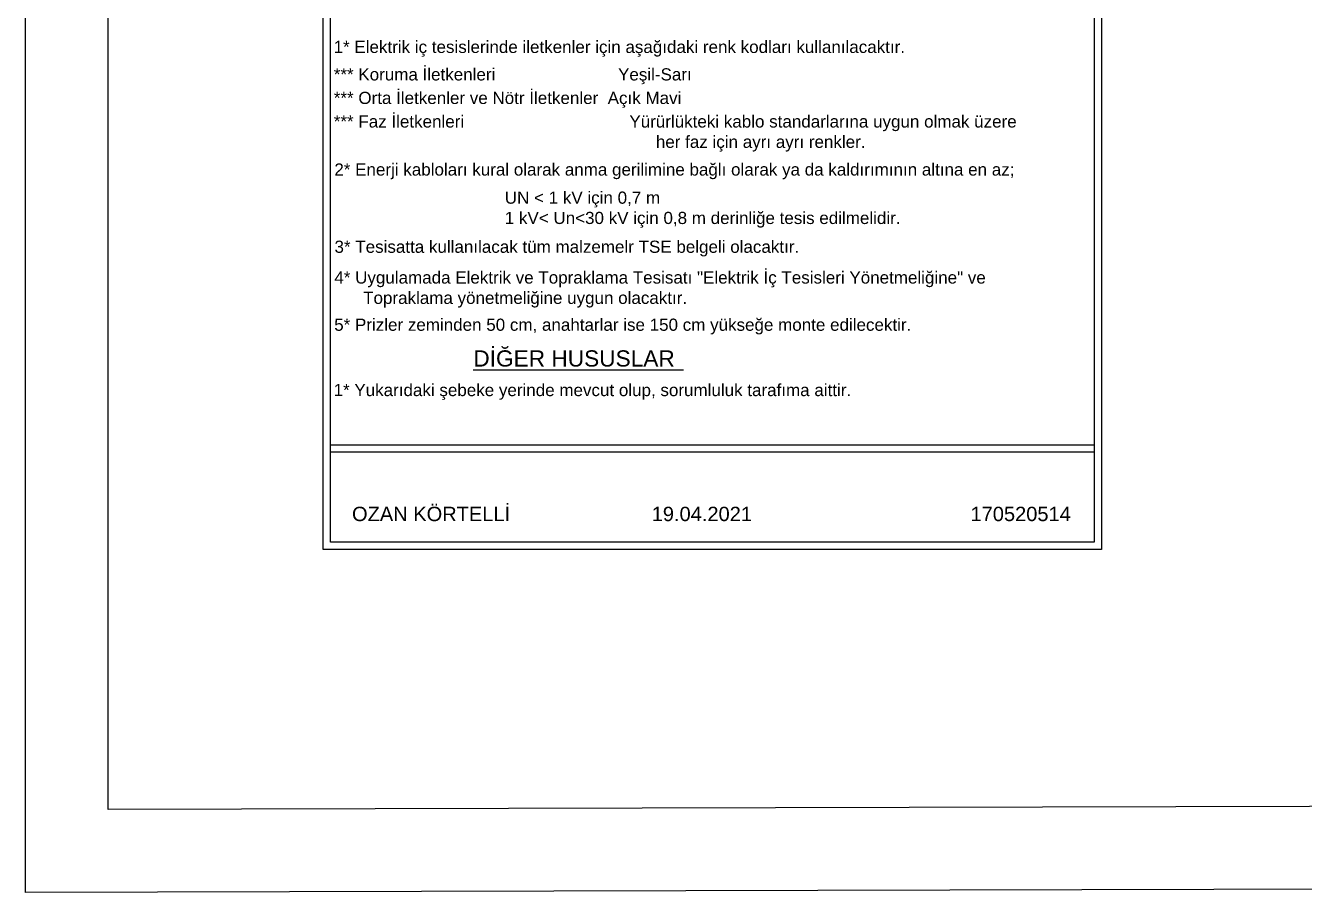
# Model space of a CAD drawing. Header units: centimetres. Extents: x 867 to 19881, y 2761 to 6151.
# Drawn here: x 867 to 3389, y 2761 to 4470 of the extents above; entities that cross this region are included whole.
import ezdxf

# ---------------------------------------------------------------- set-up
doc = ezdxf.new("R2010")
doc.units = ezdxf.units.CM
doc.layers.add('ELEKTRİK YAZI', color=2, linetype='Continuous')
doc.layers.add('çerçeveü', color=250, linetype='Continuous')
doc.styles.get("Standard").update_dxf_attribs({"font": 'arial.ttf'})

msp = doc.modelspace()

# ---------------------------------------------------------------- linework, layer by layer
msp.add_line((1750, 3791.1), (2164.3, 3791.1))
at = {"layer": 'çerçeveü'}
for p, q in [((1468.5, 3643), (2974.4, 3643)), ((1468.5, 3629.5), (2974.4, 3629.5))]:
    msp.add_line(p, q, dxfattribs=at)
for points in [[(866.9, 6102.8), (19880.6, 6150.6), (19880.6, 2808.6), (866.9, 2760.9)], [(1029.9, 5940.3), (19721.4, 5986.9), (19721.4, 2971.1), (1029.9, 2924.5)], [(1453.9, 5642.3), (2989, 5642.3), (2989, 3436.7), (1453.9, 3436.7)], [(1468.5, 5627.7), (2974.4, 5627.7), (2974.4, 3451.3), (1468.5, 3451.3)]]:
    msp.add_lwpolyline(points, close=True, dxfattribs=at)

# ---------------------------------------------------------------- texts
for s, height, p in [('1* Elektrik iç tesislerinde iletkenler için aşağıdaki renk kodları kullanılacaktır.', 23.995, (1474.4, 4415.7)), ('*** Koruma İletkenleri                          Yeşil-Sarı', 23.995, (1474.8, 4361.5)), ('*** Orta İletkenler ve Nötr İletkenler  Açık Mavi', 23.995, (1474.8, 4315.1)), ('*** Faz İletkenleri                                   Yürürlükteki kablo standarlarına uygun olmak üzere', 23.9951, (1474.8, 4268.7)), ('                                                                    her faz için ayrı ayrı renkler.', 23.995, (1476.8, 4228.6)), ('2* Enerji kabloları kural olarak anma gerilimine bağlı olarak ya da kaldırımının altına en az;', 23.995, (1475.9, 4174)), ('                                    UN < 1 kV için 0,7 m', 23.995, (1476.8, 4118.5)), ('                                    1 kV< Un<30 kV için 0,8 m derinliğe tesis edilmelidir.', 23.995, (1476.8, 4078.5)), ('3* Tesisatta kullanılacak tüm malzemelr TSE belgeli olacaktır.', 23.995, (1476.2, 4021.7)), ('4* Uygulamada Elektrik ve Topraklama Tesisatı "Elektrik İç Tesisleri Yönetmeliğine" ve', 23.995, (1475.9, 3961.1)), ('      Topraklama yönetmeliğine uygun olacaktır.', 23.995, (1476.8, 3921)), ('5* Prizler zeminden 50 cm, anahtarlar ise 150 cm yükseğe monte edilecektir.', 23.995, (1475.6, 3868)), ('DİĞER HUSUSLAR', 31.993, (1750, 3797.5)), ('1* Yukarıdaki şebeke yerinde mevcut olup, sorumluluk tarafıma aittir.', 23.995, (1474.4, 3739.2))]:
    msp.add_text(s, height=height).set_placement(p)
at = {"layer": 'ELEKTRİK YAZI'}
for s, height, p in [('OZAN KÖRTELLİ ', 28.303, (1510.7, 3492.8)), ('19.04.2021', 28.3, (2101.8, 3492.8)), ('170520514 ', 28.3, (2730.6, 3492.8))]:
    msp.add_text(s, height=height, dxfattribs=at).set_placement(p)

doc.saveas('drawing.dxf')
